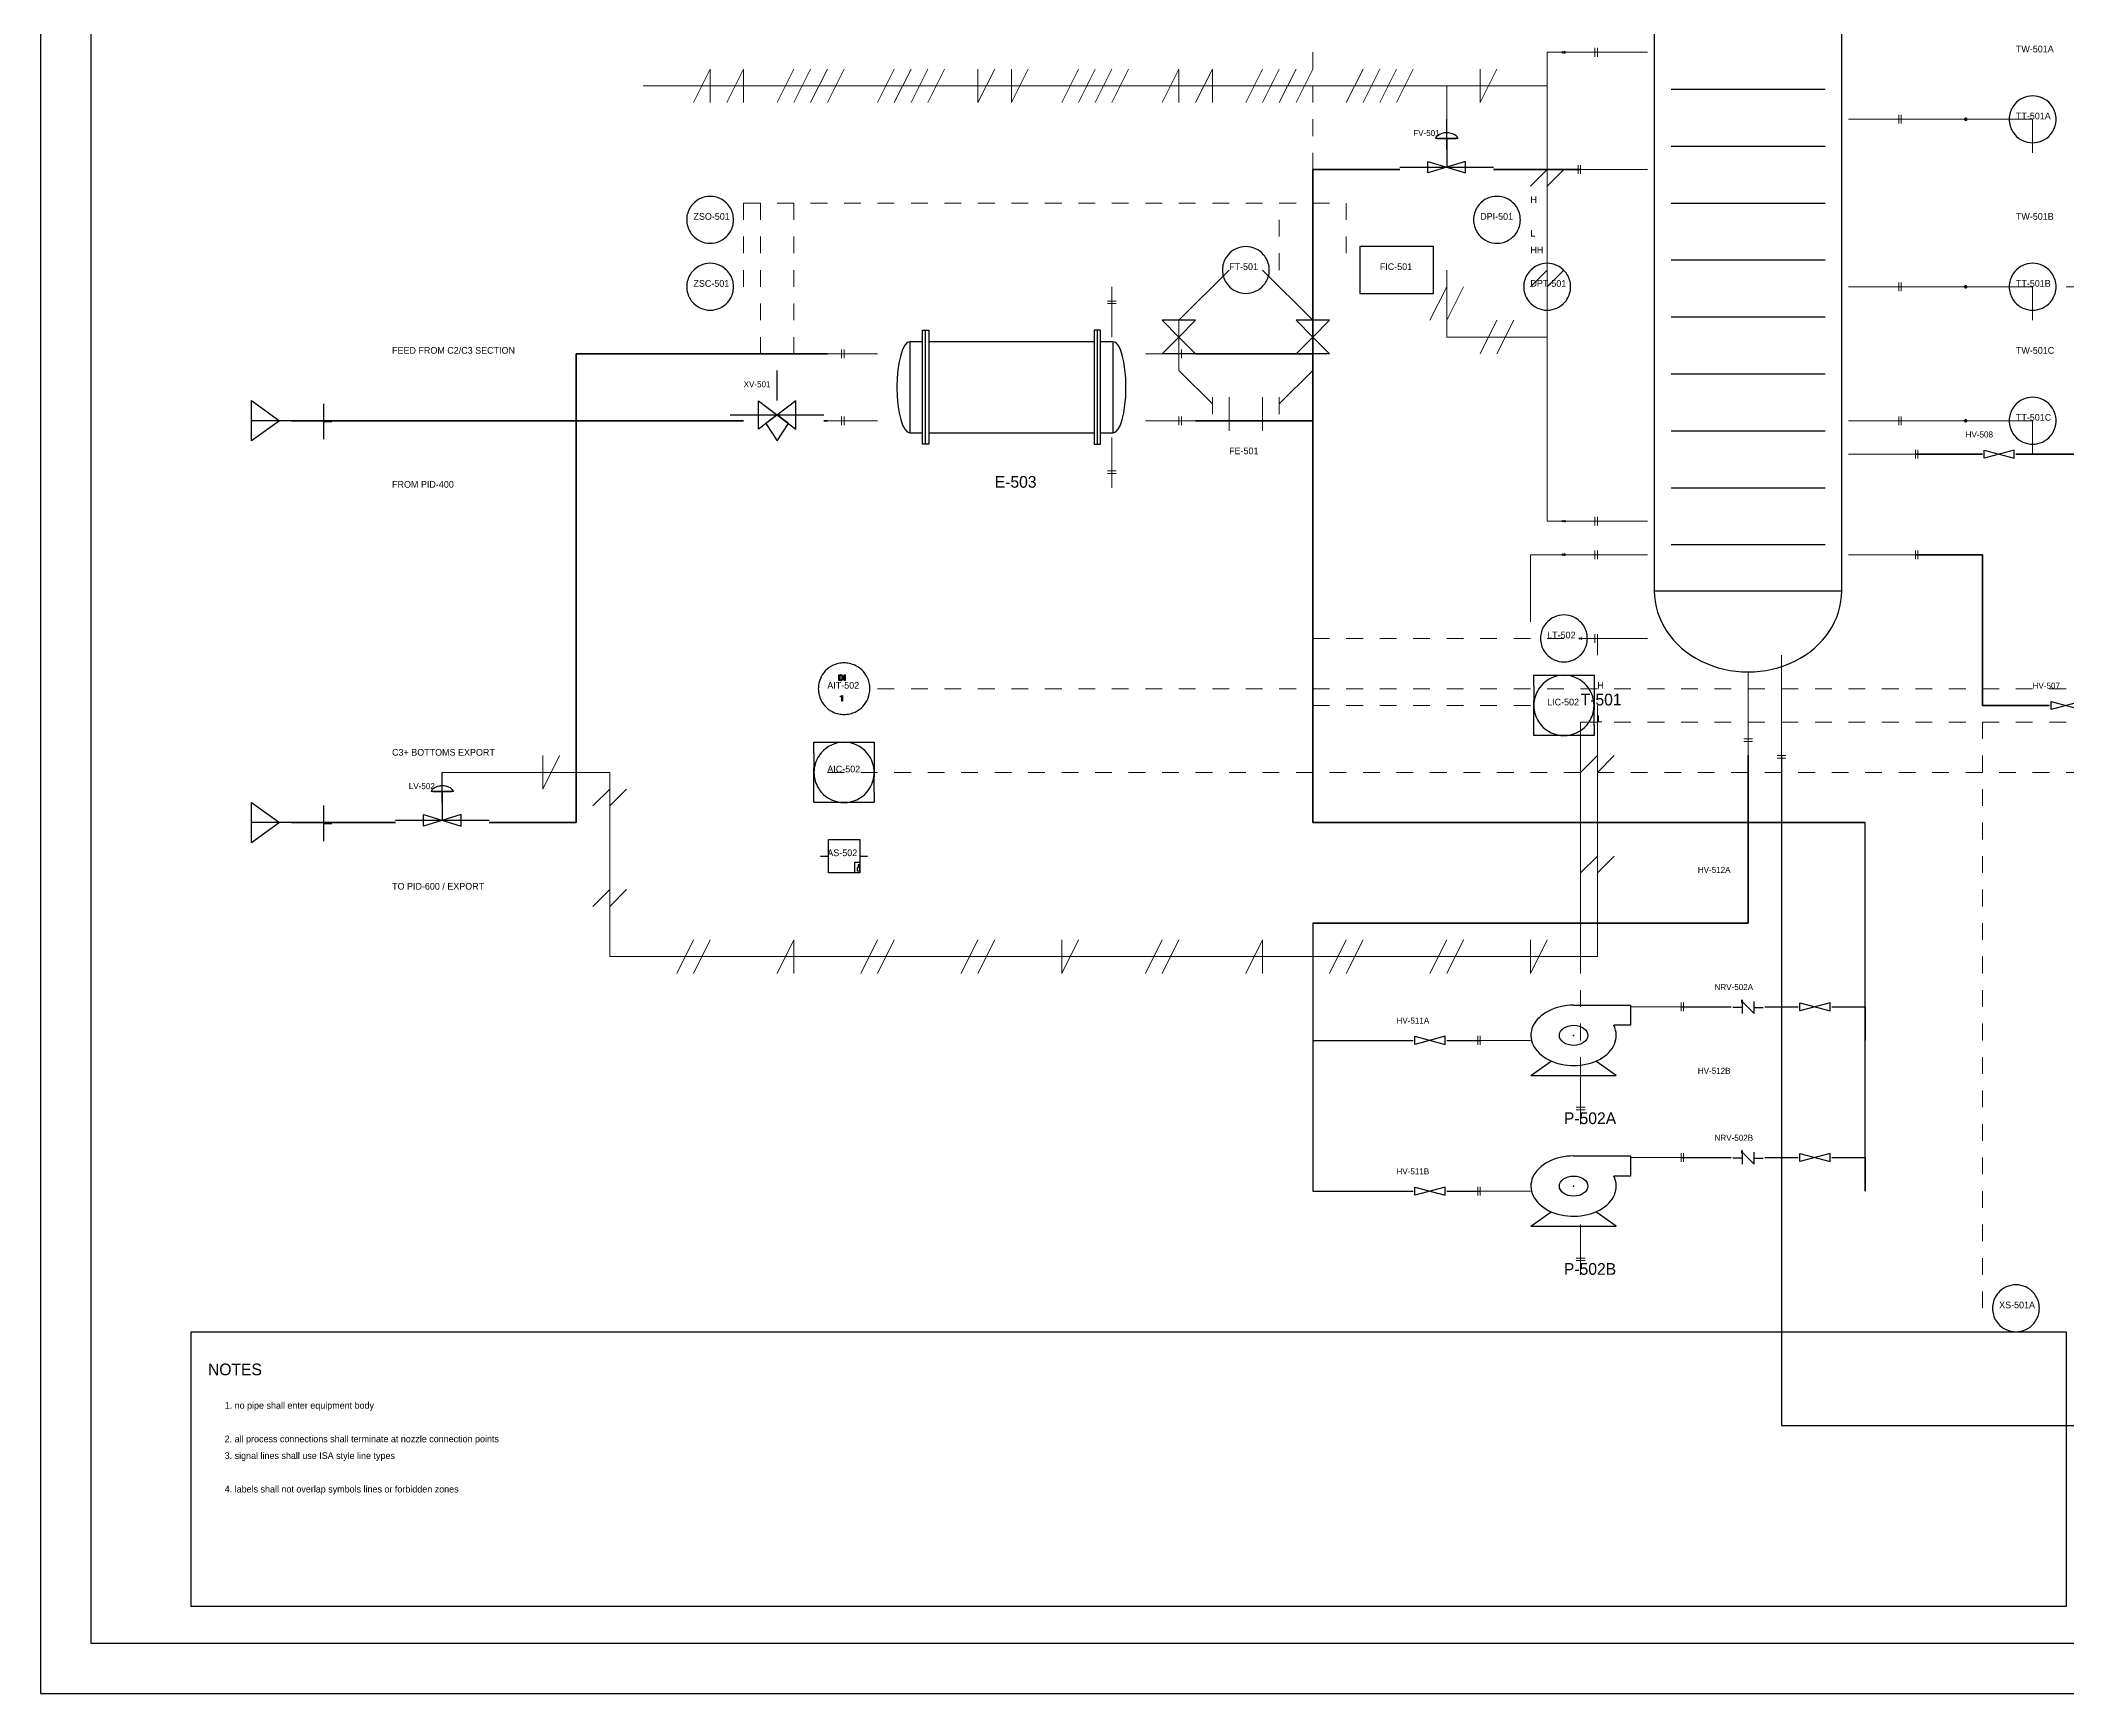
# Model space of a CAD drawing. Header units: metres. Extents: x 10 to 1179, y 10 to 831.
# Drawn here: x 10 to 615, y 10 to 504 of the extents above; entities that cross this region are included whole.
import ezdxf

# ---------------------------------------------------------------- set-up
doc = ezdxf.new("R2010")
doc.units = ezdxf.units.M
for name, color, linetype in [('BORDER', 7, 'Continuous'), ('DRAIN', 8, 'Continuous'), ('EQUIPMENT', 7, 'Continuous'), ('IMPULSE_LINE', 8, 'Continuous'), ('INSTRUMENT', 7, 'Continuous'), ('NOZZLES', 7, 'Continuous'), ('PROCESS', 7, 'Continuous'), ('SIGNAL_ELECTRIC', 8, 'Continuous'), ('SIGNAL_PNEUMATIC', 8, 'Continuous'), ('SYMBOLS', 7, 'Continuous'), ('TABLE', 8, 'Continuous'), ('TEXT', 7, 'Continuous'), ('VALVES', 7, 'Continuous')]:
    doc.layers.add(name, color=color, linetype=linetype)

# ---------------------------------------------------------------- blocks, each defined once
blk = doc.blocks.new('YAML_PID_OFFPAGE_CONNECTOR')
at = {"layer": 'DEFAULT_1_2_778'}
for p, q in [((2.649, 0.672), (2.649, -0.731)), ((2.683, -0.03), (3.324, -0.03))]:
    blk.add_line(p, q, dxfattribs=at)
at = {"layer": 'DEFAULT_255_2_778'}
for p, q in [((-3.324, 0), (-3.324, 0.794)), ((-3.324, 0.794), (-0.996, 0)), ((2.497, 0), (-3.324, 0)), ((-0.996, 0), (-3.324, -0.794)), ((-3.324, -0.794), (-3.324, 0))]:
    blk.add_line(p, q, dxfattribs=at)
blk = doc.blocks.new('YAML_PID_DEETHANIZER_COLUMN')
at = {"layer": 'EQUIP'}
blk.add_lwpolyline([(-0.5, -1.875), (0.5, -1.875), (0.5, 1.875), (-0.5, 1.875)], close=True, dxfattribs=at)
for centre, major_axis, start_param, end_param in [((0, 1.875), (-0.5, 0), 3.141593, 6.283185), ((0, -1.875), (0, -0.5), 4.712389, 7.853982)]:
    blk.add_ellipse(centre, major_axis=major_axis, ratio=1, start_param=start_param, end_param=end_param, dxfattribs=at)
blk = doc.blocks.new('YAML_PID_FEED_BOTTOMS_EXCHANGER')
for p, q in [((-1.6875, -0.625), (-1.6875, 0.625)), ((1.6875, -0.625), (1.6875, 0.625))]:
    blk.add_line(p, q)
at = {"linetype": 'CONTINUOUS'}
for points in [[(-1.75, 0.5), (-2, 0.5), (-2, -0.5)], [(1.625, 0.5), (-1.625, 0.5)], [(1.75, -0.5), (2, -0.5), (2, 0.5), (1.75, 0.5)], [(-2, -0.5), (-1.75, -0.5)], [(-1.625, -0.5), (1.625, -0.5)]]:
    blk.add_lwpolyline(points, dxfattribs=at)
for points in [[(-1.75, 0.625), (-1.625, 0.625), (-1.625, -0.625), (-1.75, -0.625)], [(1.75, 0.625), (1.625, 0.625), (1.625, -0.625), (1.75, -0.625)]]:
    blk.add_lwpolyline(points, close=True)
for centre, major_axis in [((-2, 0), (0, -0.5)), ((2, 0), (0, 0.5))]:
    blk.add_ellipse(centre, major_axis=major_axis, ratio=0.5, start_param=3.1415927, end_param=6.2831853)
blk = doc.blocks.new('YAML_PID_CENTRIFUGAL_PUMP')
for points in [[(-0.062, 0.437), (0.437, 0.437), (0.437, 0.187), (0.291, 0.187)], [(-0.438, -0.438), (-0.258, -0.258)], [(0.312, -0.438), (0.133, -0.258)], [(-0.438, -0.438), (0.312, -0.438)]]:
    blk.add_lwpolyline(points)
blk.add_circle((-0.062, 0.062), 0.125)
blk.add_arc((-0.062, 0.062), 0.375, 90, 19.4712)
blk.add_point((-0.062, 0.062))
blk = doc.blocks.new('YAML_PID_SHUTDOWN_VALVE')
at = {"layer": 'DEFAULT_255_2_778'}
for p, q in [((-6.61, 0.53), (6.61, 0.53)), ((2.65, 1.85), (-2.65, -0.79)), ((-2.65, -0.79), (-2.65, 1.85)), ((-2.65, 1.85), (2.65, -0.79)), ((0, 0.53), (-1.59, -0.26)), ((1.59, -0.26), (0, 0.53)), ((2.65, -0.79), (2.65, 1.85)), ((-1.59, -0.26), (0, -1.85)), ((0, -1.85), (1.59, -0.26))]:
    blk.add_line(p, q, dxfattribs=at)
blk = doc.blocks.new('YAML_PID_CONTROL_VALVE')
at = {"layer": 'DEFAULT_255_2_778'}
for p, q in [((1.59, 3.3), (-1.59, 3.3)), ((-1.32, 3.3), (1.32, 3.3)), ((0, 3.3), (0, -3.31)), ((1.59, 3.3), (1.59, 3.3)), ((2.65, -1.99), (-2.65, -4.64)), ((-2.65, -4.64), (-2.65, -1.99)), ((-2.65, -1.99), (2.65, -4.64)), ((2.65, -4.64), (2.65, -1.99)), ((-6.61, -3.31), (6.61, -3.31))]:
    blk.add_line(p, q, dxfattribs=at)
for centre, radius, start, end in [((-0.12, 3.05), 1.49, 139.274, 170.2375), ((0.08, 2.88), 1.75, 107.8085, 139.4549), ((0.03, 3.03), 1.6, 100.7622, 107.7138), ((0.01, 3.18), 1.44, 91.8616, 100.8049), ((0, 3.29), 1.33, 90.0038, 91.7662), ((0, 3.22), 1.41, 80.7831, 89.8951), ((-0.02, 3.11), 1.52, 79.284, 80.8774), ((-0.07, 2.91), 1.72, 54.0163, 78.868), ((0.03, 3), 1.59, 16.9721, 54.9197), ((0.18, 3.07), 1.43, 9.4624, 16.199)]:
    blk.add_arc(centre, radius, start, end, dxfattribs=at)
blk = doc.blocks.new('YAML_PID_MANUAL_BLOCK_VALVE')
blk.add_lwpolyline([(-0.5, -0.3), (-0.5, 0.3), (0.5, -0.3), (0.5, 0.3), (-0.5, -0.3)])
blk = doc.blocks.new('YAML_PID_CHECK_VALVE')
at = {"layer": 'DEFAULT_255_2_778'}
for p, q in [((-2.91, 1.19), (-2.91, 1.19)), ((2.65, -1.46), (-2.65, 1.19)), ((-2.65, 1.19), (2.65, -1.46)), ((-2.65, 1.19), (-2.65, -1.46)), ((2.65, -1.46), (2.65, 1.19)), ((-2.65, -0.13), (-6.61, -0.13)), ((2.65, -0.13), (6.61, -0.13))]:
    blk.add_line(p, q, dxfattribs=at)
for start, end in [(89.871, 180.129), (179.871, 270.129), (359.871, 90.129), (269.871, 0.129)]:
    blk.add_arc((-2.65, 1.19), 0.264, start, end, dxfattribs=at)
blk = doc.blocks.new('YAML_PID_FIELD_INSTRUMENT')
for start, end in [(40.5416, 139.4584), (171.3731, 188.6269), (139.4584, 171.3731), (8.6269, 40.5416), (351.3731, 8.6269), (188.6269, 220.5416), (220.5416, 319.4584), (319.4584, 351.3731)]:
    blk.add_arc((0, 0), 0.5, start, end)
blk = doc.blocks.new('YAML_PID_DCS_CONTROLLER')
for p, q in [((-0.5, 0.325), (-0.5, 0.075)), ((0.5, 0.325), (0.5, 0.075)), ((-0.5, -0.325), (-0.5, -0.075)), ((0.5, -0.325), (0.5, -0.075))]:
    blk.add_line(p, q)
for points in [[(-0.5, 0.325), (-0.5, 0.5), (0.5, 0.5), (0.5, 0.325)], [(-0.5, -0.075), (-0.5, 0.075)], [(0.5, 0.075), (0.5, -0.075)], [(0.5, -0.325), (0.5, -0.5), (-0.5, -0.5), (-0.5, -0.325)]]:
    blk.add_lwpolyline(points)
for start, end in [(40.5416, 139.4584), (171.3731, 188.6269), (139.4584, 171.3731), (8.6269, 40.5416), (351.3731, 8.6269), (188.6269, 220.5416), (220.5416, 319.4584), (319.4584, 351.3731)]:
    blk.add_arc((0, 0), 0.5, start, end)
blk = doc.blocks.new('YAML_PID_ANALYZER')
at = {"layer": 'DEFAULT_255_1_542'}
for p, q in [((-1.31, 2.06), (-1.31, 3.52)), ((-1.31, 3.52), (-0.9, 3.52)), ((-0.91, 2.06), (-1.31, 2.06)), ((-0.9, 3.37), (-1.12, 3.37)), ((-1.12, 3.37), (-1.12, 2.22)), ((-1.12, 2.22), (-0.92, 2.22)), ((-0.45, 2.75), (-0.45, 2.84)), ((-0.26, 2.84), (-0.26, 2.75)), ((0.05, 2.06), (0.05, 3.52)), ((0.05, 3.52), (0.24, 3.52)), ((0.24, 2.06), (0.05, 2.06)), ((0.24, 3.52), (0.24, 2.06)), ((-0.94, -1.96), (-0.4, -1.76)), ((-0.94, -2.13), (-0.94, -1.96)), ((-0.56, -1.99), (-0.94, -2.13)), ((-0.56, -3.23), (-0.56, -1.99)), ((-0.37, -3.23), (-0.56, -3.23)), ((-0.4, -1.76), (-0.37, -1.76)), ((-0.37, -1.76), (-0.37, -3.23))]:
    blk.add_line(p, q, dxfattribs=at)
for centre, radius, start, end in [((-0.91, 2.8), 0.576, 269.4971, 284.0204), ((-0.92, 2.91), 0.849, 270.4445, 278.451), ((-0.9, 2.79), 0.733, 75.4101, 90.3803), ((-0.9, 2.79), 0.571, 79.2151, 89.7446), ((-0.86, 2.98), 0.385, 40.384, 80.1432), ((-0.88, 2.72), 0.658, 278.1073, 299.0339), ((-0.87, 2.63), 0.399, 283.77, 318.1556), ((-0.87, 2.91), 0.61, 60.1456, 75.189), ((-0.91, 2.66), 0.452, 318.7416, 343.6873), ((-0.85, 2.95), 0.57, 26.5254, 60.1451), ((-0.89, 2.95), 0.426, 26.5778, 40.1533), ((-0.84, 2.64), 0.561, 299.2531, 333.4571), ((-1.01, 2.9), 0.554, 9.6572, 26.1932), ((-1.14, 2.73), 0.688, 343.3325, 355.8548), ((-1.3, 2.84), 0.854, 359.6455, 9.8607), ((-1.4, 2.75), 0.951, 355.4989, 0.0788), ((-0.99, 2.87), 0.729, 7.403, 26.8321), ((-0.96, 2.7), 0.699, 333.0707, 348.7181), ((-1.17, 2.74), 0.91, 348.729, 0.3013), ((-1.19, 2.84), 0.93, 0.1606, 7.7176)]:
    blk.add_arc(centre, radius, start, end, dxfattribs=at)
at = {"layer": 'DEFAULT_255_2_778'}
blk.add_line((-6.61, 0), (-6.61, 0), dxfattribs=at)
for centre, radius, start, end in [((-0.01, 0.01), 6.61, 109.7078, 153.0328), ((-0.02, 0.01), 6.6, 96.3164, 109.6517), ((0, -0.13), 6.74, 89.9875, 96.3278), ((0, -0.08), 6.69, 78.5415, 90.0352), ((0.03, 0.04), 6.57, 63.0463, 78.5245), ((0.01, 0.01), 6.61, 19.7078, 63.0328), ((0.08, 0), 6.69, 168.5415, 180.0352), ((-0.04, 0.03), 6.57, 153.0463, 168.5245), ((0.01, 0.02), 6.6, 6.3164, 19.6517), ((-0.13, 0), 6.74, 359.9875, 6.3278), ((0.13, 0), 6.74, 179.9875, 186.3278), ((-0.01, -0.02), 6.6, 186.3164, 199.6517), ((-0.01, -0.01), 6.61, 199.7078, 243.0328), ((0.01, -0.01), 6.61, 289.7078, 333.0328), ((0.04, -0.03), 6.57, 333.0463, 348.5245), ((-0.08, 0), 6.69, 348.5415, 0.0352), ((-0.03, -0.04), 6.57, 243.0463, 258.5245), ((0, 0.08), 6.69, 258.5415, 270.0352), ((0, 0.13), 6.74, 269.9875, 276.3278), ((0.02, -0.01), 6.6, 276.3164, 289.6517)]:
    blk.add_arc(centre, radius, start, end, dxfattribs=at)
blk = doc.blocks.new('YAML_PID_SAMPLE_POINT')
at = {"layer": 'DEFAULT_255_2_778'}
for p, q in [((-7.97, 0), (-5.32, 0)), ((-5.26, 2.65), (5.33, 2.65)), ((-5.26, -2.65), (-5.26, 2.65)), ((5.32, 0), (7.97, 0)), ((5.33, 2.65), (5.33, -2.65)), ((5.33, -2.65), (-5.26, -2.65)), ((3.61, -0.93), (5.33, -0.93)), ((3.61, -2.65), (3.61, -0.93)), ((5.33, -2.65), (3.61, -2.65)), ((4.53, -2.38), (4.53, -1.77)), ((4.53, -1.77), (4.89, -1.77)), ((4.89, -2.38), (4.53, -2.38)), ((4.89, -1.77), (4.89, -1.32)), ((4.89, -1.32), (5.19, -1.32)), ((5.19, -2.38), (4.89, -2.38)), ((5.19, -1.32), (5.19, -2.38)), ((5.33, -0.93), (5.33, -2.65))]:
    blk.add_line(p, q, dxfattribs=at)

msp = doc.modelspace()

# ---------------------------------------------------------------- linework, layer by layer
at = {"layer": 'BORDER'}
for points in [[(10, 10), (1179, 10), (1179, 831), (10, 831), (10, 10)], [(25, 25), (1164, 25), (1164, 816), (25, 816), (25, 25)]]:
    msp.add_lwpolyline(points, dxfattribs=at)
at = {"layer": 'DRAIN', "lineweight": 25}
for points in [[(530, 290), (530, 90)], [(530, 90), (720, 90)]]:
    msp.add_lwpolyline(points, dxfattribs=at)
at = {"layer": 'EQUIPMENT'}
for p, q in [((497, 489), (543, 489)), ((497, 472), (543, 472)), ((497, 455), (543, 455)), ((497, 438), (543, 438)), ((497, 421), (543, 421)), ((497, 404), (543, 404)), ((497, 387), (543, 387)), ((497, 370), (543, 370)), ((497, 353), (543, 353))]:
    msp.add_line(p, q, dxfattribs=at)
at = {"layer": 'IMPULSE_LINE', "lineweight": 18}
for p, q in [((470, 500), (460, 500)), ((460, 500), (460, 440)), ((570, 480), (585, 480)), ((585, 480), (605, 480)), ((605, 480), (605, 470)), ((350, 420), (365, 435)), ((390, 420), (375, 435)), ((570, 430), (585, 430)), ((585, 430), (605, 430)), ((605, 430), (605, 420)), ((350, 405), (350, 420)), ((390, 405), (390, 420)), ((460, 360), (460, 420)), ((360, 395), (350, 405)), ((380, 395), (390, 405)), ((360, 392), (360, 397)), ((380, 392), (380, 397)), ((570, 390), (585, 390)), ((585, 390), (605, 390)), ((605, 390), (605, 380)), ((470, 360), (460, 360)), ((470, 350), (455, 350)), ((455, 350), (455, 330)), ((470, 325), (475, 325)), ((475, 325), (475, 320))]:
    msp.add_line(p, q, dxfattribs=at)
at = {"layer": 'INSTRUMENT'}
for p, q in [((430, 471), (430, 480)), ((230, 396), (230, 405)), ((130, 276), (130, 285))]:
    msp.add_line(p, q, dxfattribs=at)
at = {"layer": 'INSTRUMENT', "lineweight": 18}
for p, q in [((365, 387), (365, 397)), ((375, 387), (375, 397))]:
    msp.add_line(p, q, dxfattribs=at)
at = {"layer": 'INSTRUMENT'}
msp.add_lwpolyline([(404, 428), (426, 428), (426, 442), (404, 442), (404, 428)], dxfattribs=at)
at = {"layer": 'NOZZLES', "lineweight": 13}
for p, q in [((490, 500), (470, 500)), ((474.25, 501.3), (474.25, 498.7)), ((475, 501.3), (475, 498.7)), ((550, 480), (570, 480)), ((565, 478.7), (565, 481.3)), ((565.75, 478.7), (565.75, 481.3)), ((469.25, 466.3), (469.25, 463.7)), ((470, 466.3), (470, 463.7)), ((490, 465), (470, 465)), ((330, 415), (330, 430)), ((550, 430), (570, 430)), ((565, 428.7), (565, 431.3)), ((565.75, 428.7), (565.75, 431.3)), ((331.3, 425.75), (328.7, 425.75)), ((331.3, 425), (328.7, 425)), ((260, 410), (245, 410)), ((249.25, 411.3), (249.25, 408.7)), ((250, 411.3), (250, 408.7)), ((340, 410), (355, 410)), ((350, 408.7), (350, 411.3)), ((350.75, 408.7), (350.75, 411.3)), ((260, 390), (245, 390)), ((249.25, 391.3), (249.25, 388.7)), ((250, 391.3), (250, 388.7)), ((340, 390), (355, 390)), ((350, 388.7), (350, 391.3)), ((350.75, 388.7), (350.75, 391.3)), ((550, 390), (570, 390)), ((565, 388.7), (565, 391.3)), ((565.75, 388.7), (565.75, 391.3)), ((330, 385), (330, 370)), ((550, 380), (570, 380)), ((570, 378.7), (570, 381.3)), ((570.75, 378.7), (570.75, 381.3)), ((328.7, 375), (331.3, 375)), ((328.7, 374.25), (331.3, 374.25)), ((490, 360), (470, 360)), ((474.25, 361.3), (474.25, 358.7)), ((475, 361.3), (475, 358.7)), ((474.25, 351.3), (474.25, 348.7)), ((475, 351.3), (475, 348.7)), ((570, 348.7), (570, 351.3)), ((570.75, 348.7), (570.75, 351.3)), ((490, 350), (470, 350)), ((550, 350), (570, 350)), ((490, 325), (470, 325)), ((474.25, 326.3), (474.25, 323.7)), ((475, 326.3), (475, 323.7)), ((520, 315), (520, 290)), ((530, 320), (530, 290)), ((518.7, 295), (521.3, 295)), ((518.7, 294.25), (521.3, 294.25)), ((528.7, 290), (531.3, 290)), ((528.7, 289.25), (531.3, 289.25)), ((485, 215), (500, 215)), ((500, 213.7), (500, 216.3)), ((500.75, 213.7), (500.75, 216.3)), ((439.25, 206.3), (439.25, 203.7)), ((440, 206.3), (440, 203.7)), ((455, 205), (440, 205)), ((470, 195), (470, 180)), ((468.7, 185), (471.3, 185)), ((468.7, 184.25), (471.3, 184.25)), ((485, 170), (500, 170)), ((500, 168.7), (500, 171.3)), ((500.75, 168.7), (500.75, 171.3)), ((439.25, 161.3), (439.25, 158.7)), ((440, 161.3), (440, 158.7)), ((455, 160), (440, 160)), ((470, 150), (470, 135)), ((468.7, 140), (471.3, 140)), ((468.7, 139.25), (471.3, 139.25))]:
    msp.add_line(p, q, dxfattribs=at)
at = {"layer": 'PROCESS', "lineweight": 35}
for points in [[(390, 390), (390, 465)], [(390, 465), (416, 465)], [(444, 465), (470, 465)], [(245, 410), (170, 410)], [(170, 410), (170, 270)], [(390, 410), (355, 410)], [(390, 270), (390, 410)], [(85, 390), (220, 390)], [(244, 390), (245, 390)], [(355, 390), (390, 390)], [(570, 380), (590, 380)], [(600, 380), (620, 380)], [(570, 350), (590, 350)], [(590, 350), (590, 305)], [(590, 305), (610, 305)], [(520, 290), (520, 240)], [(85, 270), (116, 270)], [(144, 270), (170, 270)], [(555, 270), (390, 270)], [(520, 240), (390, 240)]]:
    msp.add_lwpolyline(points, dxfattribs=at)
at = {"layer": 'PROCESS', "lineweight": 25}
for points in [[(555, 205), (555, 270)], [(555, 160), (555, 270)], [(390, 240), (390, 205)], [(390, 240), (390, 160)], [(500, 215), (515, 215)], [(525, 215), (535, 215)], [(545, 215), (555, 215)], [(555, 215), (555, 205)], [(390, 205), (420, 205)], [(430, 205), (440, 205)], [(500, 170), (515, 170)], [(525, 170), (535, 170)], [(545, 170), (555, 170)], [(555, 170), (555, 160)], [(390, 160), (420, 160)], [(430, 160), (440, 160)]]:
    msp.add_lwpolyline(points, dxfattribs=at)
at = {"layer": 'SIGNAL_ELECTRIC', "lineweight": 18}
for p, q in [((390, 495), (390, 500)), ((390, 485), (390, 490)), ((390, 475), (390, 480)), ((390, 465), (390, 470)), ((220, 450), (220, 455)), ((220, 455), (225, 455)), ((225, 455), (225, 450)), ((230, 455), (235, 455)), ((235, 455), (235, 450)), ((240, 455), (245, 455)), ((250, 455), (255, 455)), ((260, 455), (265, 455)), ((270, 455), (275, 455)), ((280, 455), (285, 455)), ((290, 455), (295, 455)), ((300, 455), (305, 455)), ((310, 455), (315, 455)), ((320, 455), (325, 455)), ((330, 455), (335, 455)), ((340, 455), (345, 455)), ((350, 455), (355, 455)), ((360, 455), (365, 455)), ((370, 455), (375, 455)), ((380, 455), (385, 455)), ((390, 455), (390, 460)), ((390, 455), (395, 455)), ((400, 455), (400, 450)), ((380, 445), (380, 450)), ((390, 445), (390, 450)), ((220, 440), (220, 445)), ((225, 445), (225, 440)), ((235, 445), (235, 440)), ((400, 445), (400, 440)), ((380, 435), (380, 440)), ((390, 435), (390, 440)), ((220, 430), (220, 435)), ((225, 435), (225, 430)), ((235, 435), (235, 430)), ((390, 425), (390, 430)), ((615, 430), (620, 430)), ((225, 425), (225, 420)), ((235, 425), (235, 420)), ((390, 415), (390, 420)), ((225, 415), (225, 410)), ((235, 415), (235, 410)), ((390, 405), (390, 410)), ((390, 395), (390, 400)), ((390, 385), (390, 390)), ((390, 375), (390, 380)), ((390, 365), (390, 370)), ((390, 355), (390, 360)), ((390, 345), (390, 350)), ((390, 335), (390, 340)), ((390, 325), (390, 330)), ((395, 325), (390, 325)), ((405, 325), (400, 325)), ((415, 325), (410, 325)), ((425, 325), (420, 325)), ((435, 325), (430, 325)), ((445, 325), (440, 325)), ((455, 325), (450, 325)), ((465, 325), (460, 325)), ((475, 325), (470, 325)), ((390, 315), (390, 320)), ((260, 310), (265, 310)), ((270, 310), (275, 310)), ((280, 310), (285, 310)), ((290, 310), (295, 310)), ((300, 310), (305, 310)), ((310, 310), (315, 310)), ((320, 310), (325, 310)), ((330, 310), (335, 310)), ((340, 310), (345, 310)), ((350, 310), (355, 310)), ((360, 310), (365, 310)), ((370, 310), (375, 310)), ((380, 310), (385, 310)), ((390, 310), (395, 310)), ((390, 305), (390, 310)), ((400, 310), (405, 310)), ((410, 310), (415, 310)), ((420, 310), (425, 310)), ((430, 310), (435, 310)), ((440, 310), (445, 310)), ((450, 310), (455, 310)), ((460, 310), (465, 310)), ((470, 310), (475, 310)), ((480, 310), (485, 310)), ((490, 310), (495, 310)), ((500, 310), (505, 310)), ((510, 310), (515, 310)), ((520, 310), (525, 310)), ((530, 310), (535, 310)), ((540, 310), (545, 310)), ((550, 310), (555, 310)), ((560, 310), (565, 310)), ((570, 310), (575, 310)), ((580, 310), (585, 310)), ((590, 310), (595, 310)), ((600, 310), (605, 310)), ((610, 310), (615, 310)), ((390, 305), (395, 305)), ((400, 305), (405, 305)), ((410, 305), (415, 305)), ((420, 305), (425, 305)), ((430, 305), (435, 305)), ((440, 305), (445, 305)), ((450, 305), (455, 305)), ((470, 295), (470, 300)), ((470, 300), (475, 300)), ((480, 300), (485, 300)), ((490, 300), (495, 300)), ((500, 300), (505, 300)), ((510, 300), (515, 300)), ((520, 300), (525, 300)), ((530, 300), (535, 300)), ((540, 300), (545, 300)), ((550, 300), (555, 300)), ((560, 300), (565, 300)), ((570, 300), (575, 300)), ((580, 300), (585, 300)), ((590, 300), (590, 295)), ((590, 300), (595, 300)), ((600, 300), (605, 300)), ((610, 300), (615, 300)), ((470, 290), (470, 295)), ((250, 285), (245, 285)), ((260, 285), (255, 285)), ((270, 285), (265, 285)), ((280, 285), (275, 285)), ((290, 285), (285, 285)), ((300, 285), (295, 285)), ((310, 285), (305, 285)), ((320, 285), (315, 285)), ((330, 285), (325, 285)), ((340, 285), (335, 285)), ((350, 285), (345, 285)), ((360, 285), (355, 285)), ((370, 285), (365, 285)), ((380, 285), (375, 285)), ((390, 285), (385, 285)), ((400, 285), (395, 285)), ((410, 285), (405, 285)), ((420, 285), (415, 285)), ((430, 285), (425, 285)), ((440, 285), (435, 285)), ((450, 285), (445, 285)), ((460, 285), (455, 285)), ((470, 285), (465, 285)), ((470, 285), (470, 290)), ((470, 280), (470, 285)), ((480, 285), (475, 285)), ((490, 285), (485, 285)), ((500, 285), (495, 285)), ((510, 285), (505, 285)), ((520, 285), (515, 285)), ((530, 285), (525, 285)), ((540, 285), (535, 285)), ((550, 285), (545, 285)), ((560, 285), (555, 285)), ((570, 285), (565, 285)), ((580, 285), (575, 285)), ((590, 285), (585, 285)), ((590, 290), (590, 285)), ((600, 285), (595, 285)), ((610, 285), (605, 285)), ((620, 285), (615, 285)), ((470, 275), (470, 280)), ((590, 280), (590, 275)), ((470, 270), (470, 275)), ((470, 265), (470, 270)), ((590, 270), (590, 265)), ((470, 260), (470, 265)), ((470, 255), (470, 260)), ((470, 250), (470, 255)), ((590, 260), (590, 255)), ((470, 245), (470, 250)), ((590, 250), (590, 245)), ((470, 240), (470, 245)), ((470, 235), (470, 240)), ((590, 240), (590, 235)), ((470, 230), (470, 235)), ((470, 225), (470, 230)), ((590, 230), (590, 225)), ((470, 215), (470, 220)), ((590, 220), (590, 215)), ((470, 205), (470, 210)), ((590, 210), (590, 205)), ((470, 195), (470, 200)), ((590, 200), (590, 195)), ((470, 185), (470, 190)), ((590, 190), (590, 185)), ((590, 180), (590, 175)), ((590, 170), (590, 165)), ((590, 160), (590, 155)), ((590, 150), (590, 145)), ((590, 140), (590, 135)), ((590, 130), (590, 125))]:
    msp.add_line(p, q, dxfattribs=at)
at = {"layer": 'SIGNAL_PNEUMATIC', "lineweight": 18}
for p, q in [((205, 485), (210, 495)), ((210, 485), (210, 495)), ((215, 485), (220, 495)), ((220, 485), (220, 495)), ((230, 485), (235, 495)), ((235, 485), (240, 495)), ((240, 485), (245, 495)), ((245, 485), (250, 495)), ((260, 485), (265, 495)), ((265, 485), (270, 495)), ((270, 485), (275, 495)), ((275, 485), (280, 495)), ((290, 485), (290, 495)), ((290, 485), (295, 495)), ((300, 485), (300, 495)), ((300, 485), (305, 495)), ((315, 485), (320, 495)), ((320, 485), (325, 495)), ((325, 485), (330, 495)), ((330, 485), (335, 495)), ((345, 485), (350, 495)), ((350, 485), (350, 495)), ((355, 485), (360, 495)), ((360, 485), (360, 495)), ((370, 485), (375, 495)), ((375, 485), (380, 495)), ((380, 485), (385, 495)), ((385, 485), (390, 495)), ((400, 485), (405, 495)), ((405, 485), (410, 495)), ((410, 485), (415, 495)), ((415, 485), (420, 495)), ((440, 485), (440, 495)), ((440, 485), (445, 495)), ((460, 490), (190, 490)), ((190, 490), (430, 490)), ((430, 490), (430, 480)), ((460, 415), (460, 490)), ((455, 460), (460, 465)), ((460, 460), (465, 465)), ((425, 420), (430, 430)), ((430, 435), (430, 415)), ((430, 420), (435, 430)), ((455, 430), (460, 435)), ((460, 430), (465, 435)), ((440, 410), (445, 420)), ((445, 410), (450, 420)), ((430, 415), (460, 415)), ((475, 305), (475, 230)), ((180, 285), (130, 285)), ((160, 280), (160, 290)), ((160, 280), (165, 290)), ((180, 230), (180, 285)), ((470, 285), (475, 290)), ((475, 285), (480, 290)), ((175, 275), (180, 280)), ((180, 275), (185, 280)), ((470, 255), (475, 260)), ((475, 255), (480, 260)), ((175, 245), (180, 250)), ((180, 245), (185, 250)), ((200, 225), (205, 235)), ((205, 225), (210, 235)), ((230, 225), (235, 235)), ((235, 225), (235, 235)), ((255, 225), (260, 235)), ((260, 225), (265, 235)), ((285, 225), (290, 235)), ((290, 225), (295, 235)), ((315, 225), (315, 235)), ((315, 225), (320, 235)), ((340, 225), (345, 235)), ((345, 225), (350, 235)), ((370, 225), (375, 235)), ((375, 225), (375, 235)), ((395, 225), (400, 235)), ((400, 225), (405, 235)), ((425, 225), (430, 235)), ((430, 225), (435, 235)), ((455, 225), (455, 235)), ((455, 225), (460, 235)), ((475, 230), (180, 230))]:
    msp.add_line(p, q, dxfattribs=at)
at = {"layer": 'TABLE'}
msp.add_lwpolyline([(55, 118), (615, 118), (615, 36), (55, 36), (55, 118)], dxfattribs=at)
at = {"layer": 'VALVES'}
for points in [[(345, 420), (350, 415), (355, 420), (345, 420)], [(385, 420), (390, 415), (395, 420), (385, 420)], [(345, 410), (350, 415), (355, 410), (345, 410)], [(385, 410), (390, 415), (395, 410), (385, 410)]]:
    msp.add_lwpolyline(points, dxfattribs=at)

# ---------------------------------------------------------------- block references
at = {"layer": 'SYMBOLS'}
for name, p, xscale, yscale in [('YAML_PID_DEETHANIZER_COLUMN', (520, 430), 56, 48.421052631578945), ('YAML_PID_MANUAL_BLOCK_VALVE', (465, 500), 0.75, 0.75), ('YAML_PID_FIELD_INSTRUMENT', (605, 480), 14, 14), ('YAML_PID_FIELD_INSTRUMENT', (585, 480), 0.65, 0.65), ('YAML_PID_CONTROL_VALVE', (430, 470), 2.1165301000816377, 1.294311383901137), ('YAML_PID_FIELD_INSTRUMENT', (210, 450), 14, 14), ('YAML_PID_FIELD_INSTRUMENT', (445, 450), 14, 14), ('YAML_PID_FIELD_INSTRUMENT', (370, 435), 14, 14), ('YAML_PID_FIELD_INSTRUMENT', (210, 430), 14, 14), ('YAML_PID_FIELD_INSTRUMENT', (460, 430), 14, 14), ('YAML_PID_FIELD_INSTRUMENT', (605, 430), 14, 14), ('YAML_PID_FIELD_INSTRUMENT', (585, 430), 0.65, 0.65), ('YAML_PID_FEED_BOTTOMS_EXCHANGER', (300, 400), 15.2, 27.2), ('YAML_PID_OFFPAGE_CONNECTOR', (85, 390), 3.6103034812080543, 7.559055118110234), ('YAML_PID_SHUTDOWN_VALVE', (230, 390), 2.1165301000816377, 3.2396607038551637), ('YAML_PID_FIELD_INSTRUMENT', (605, 390), 14, 14), ('YAML_PID_FIELD_INSTRUMENT', (585, 390), 0.65, 0.65), ('YAML_PID_MANUAL_BLOCK_VALVE', (595, 380), 9, 4), ('YAML_PID_MANUAL_BLOCK_VALVE', (465, 360), 0.75, 0.75), ('YAML_PID_MANUAL_BLOCK_VALVE', (465, 350), 0.75, 0.75), ('YAML_PID_FIELD_INSTRUMENT', (465, 325), 14, 14), ('YAML_PID_MANUAL_BLOCK_VALVE', (470, 325), 0.75, 0.75), ('YAML_PID_ANALYZER', (250, 310), 1.1638494030954656, 1.1638494030954656), ('YAML_PID_DCS_CONTROLLER', (465, 305), 18, 18), ('YAML_PID_MANUAL_BLOCK_VALVE', (615, 305), 9, 4), ('YAML_PID_DCS_CONTROLLER', (250, 285), 18, 18), ('YAML_PID_CONTROL_VALVE', (130, 275), 2.1165301000816377, 1.294311383901137), ('YAML_PID_OFFPAGE_CONNECTOR', (85, 270), 3.6103034812080543, 7.559055118110234), ('YAML_PID_SAMPLE_POINT', (250, 260), 0.8782329952136302, 1.8897518755787364), ('YAML_PID_CENTRIFUGAL_PUMP', (470, 205), 34, 24), ('YAML_PID_CHECK_VALVE', (520, 215), 0.6803132464548122, 1.3743969704442458), ('YAML_PID_MANUAL_BLOCK_VALVE', (540, 215), 9, 4), ('YAML_PID_MANUAL_BLOCK_VALVE', (425, 205), 9, 4), ('YAML_PID_CENTRIFUGAL_PUMP', (470, 160), 34, 24), ('YAML_PID_CHECK_VALVE', (520, 170), 0.6803132464548122, 1.3743969704442458), ('YAML_PID_MANUAL_BLOCK_VALVE', (540, 170), 9, 4), ('YAML_PID_MANUAL_BLOCK_VALVE', (425, 160), 9, 4), ('YAML_PID_FIELD_INSTRUMENT', (600, 125), 14, 14)]:
    msp.add_blockref(name, p, dxfattribs=dict(at, xscale=xscale, yscale=yscale))

# ---------------------------------------------------------------- texts
at = {"layer": 'TEXT'}
for s, height, p in [('TW-501A', 2, (600, 500)), ('TT-501A', 2, (600, 480)), ('FV-501', 1.8, (420, 475)), ('H', 2, (455, 455)), ('ZSO-501', 2, (205, 450)), ('DPI-501', 2, (440, 450)), ('TW-501B', 2, (600, 450)), ('L', 2, (455, 445)), ('HH', 2, (455, 440)), ('FT-501', 2, (365, 435)), ('FIC-501', 2, (410, 435)), ('ZSC-501', 2, (205, 430)), ('DPT-501', 2, (455, 430)), ('TT-501B', 2, (600, 430)), ('FEED FROM C2/C3 SECTION', 2, (115, 410)), ('TW-501C', 2, (600, 410)), ('XV-501', 1.8, (220, 400)), ('TT-501C', 2, (600, 390)), ('FE-501', 2, (365, 380)), ('HV-508', 1.8, (585, 385)), ('FROM PID-400', 2, (115, 370)), ('E-503', 3.5, (295, 370)), ('LT-502', 2, (460, 325)), ('AIT-502', 2, (245, 310)), ('H', 2, (475, 310)), ('HV-507', 1.8, (605, 310)), ('LIC-502', 2, (460, 305)), ('T-501', 3.5, (470, 305)), ('L', 2, (475, 300)), ('C3+ BOTTOMS EXPORT', 2, (115, 290)), ('AIC-502', 2, (245, 285)), ('LV-502', 1.8, (120, 280)), ('AS-502', 2, (245, 260)), ('HV-512A', 1.8, (505, 255)), ('TO PID-600 / EXPORT', 2, (115, 250)), ('NRV-502A', 1.8, (510, 220)), ('HV-511A', 1.8, (415, 210)), ('HV-512B', 1.8, (505, 195)), ('P-502A', 3.5, (465, 180)), ('NRV-502B', 1.8, (510, 175)), ('HV-511B', 1.8, (415, 165)), ('P-502B', 3.5, (465, 135)), ('XS-501A', 2, (595, 125)), ('NOTES', 3.5, (60, 105)), ('1. no pipe shall enter equipment body', 2, (65, 95)), ('2. all process connections shall terminate at nozzle connection points', 2, (65, 85)), ('3. signal lines shall use ISA style line types', 2, (65, 80)), ('4. labels shall not overlap symbols lines or forbidden zones', 2, (65, 70))]:
    msp.add_text(s, height=height, dxfattribs=at).set_placement(p)

doc.saveas('drawing.dxf')
